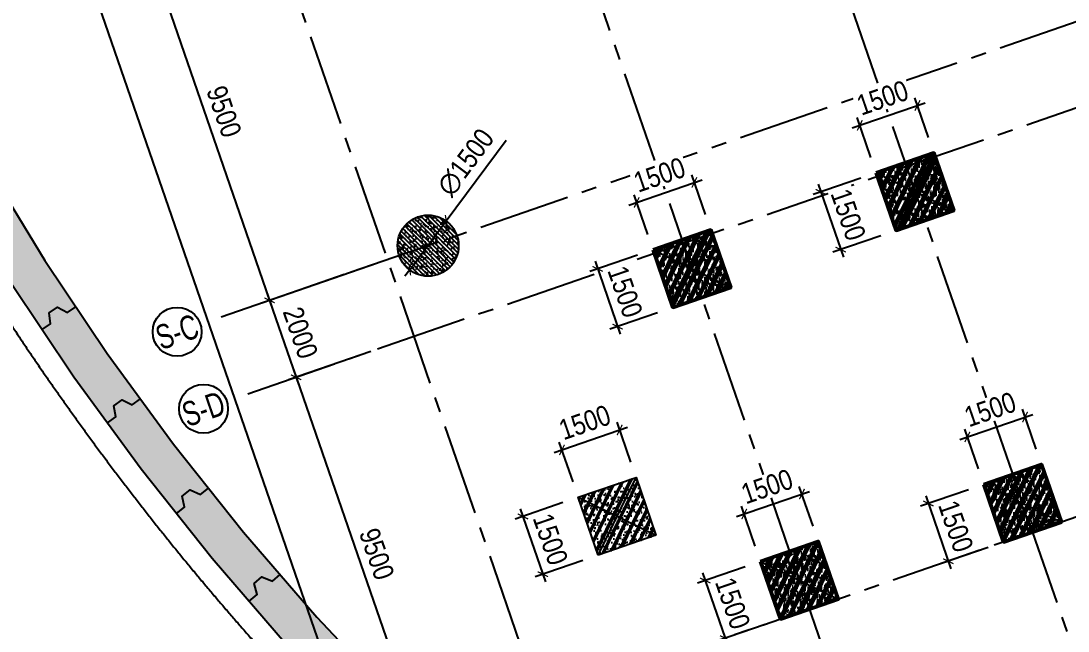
# Model space of a CAD drawing. Header units: millimetres. Extents: x -1534340 to 1713810, y -1348191 to 1114081.
# Drawn here: x 867665 to 893395, y -484139 to -469148 of the extents above; entities that cross this region are included whole.
import ezdxf
from ezdxf.enums import TextEntityAlignment as Align
from ezdxf.xclip import XClip

# ---------------------------------------------------------------- set-up
doc = ezdxf.new("R2010")
doc.units = ezdxf.units.MM
doc.header["$LTSCALE"] = 100
doc.header["$XCLIPFRAME"] = 0
doc.header["$PDMODE"] = 32
doc.header["$PDSIZE"] = 2.5
doc.linetypes.add('CENTER2', pattern=[1.125, 0.75, -0.125, 0.125, -0.125])
doc.linetypes.add('Xref_ST_MBDV Cot vach 30.7.2022$0$DASHDOT', pattern=[1, 0.5, -0.25, 0, -0.25])
for name, color, linetype in [('ccu11-Manh', 8, 'Continuous'), ('ccu12-Hatch', 250, 'Continuous'), ('ccu12-Truc', 13, 'CENTER2'), ('KC-Betong', 6, 'Continuous'), ('KC2-DIM', 251, 'Continuous'), ('KT-Dim', 8, 'Continuous'), ('Xref_ST_MBDV Cot vach 30.7.2022$0$Xref_ST_MBDV Cot vach 30.7.2022|Xref_ST_MBDV Cot vach 30.7.2022|Xref_ST_MBDV Cot vach 30.7.2022|Xref_ST_MBDV Cot vach 30.7.2022|A-CORE-OTLN', 2, 'Continuous'), ('Xref_ST_MBDV Cot vach 30.7.2022$0$Xref_ST_MBDV Cot vach 30.7.2022|Xref_ST_MBDV Cot vach 30.7.2022|Xref_ST_MBDV Cot vach 30.7.2022|Xref_ST_MBDV Cot vach 30.7.2022|A-WALL-PATT', 251, 'Continuous'), ('Xref_ST_MBDV Cot vach 30.7.2022$0$Xref_ST_MBDV Cot vach 30.7.2022|Xref_ST_MBDV Cot vach 30.7.2022|Xref_ST_MBDV Cot vach 30.7.2022|Xref_ST_MBDV Cot vach 30.7.2022|ccu12-Thay', 7, 'Continuous'), ('Xref_ST_MBDV Cot vach 30.7.2022$0$Xref_ST_MBDV Cot vach 30.7.2022|Xref_ST_MBDV Cot vach 30.7.2022|Xref_ST_MBDV Cot vach 30.7.2022|Xref_ST_MBDV Cot vach 30.7.2022|Site_plot line', 1, 'Xref_ST_MBDV Cot vach 30.7.2022$0$DASHDOT'), ('Xref_ST_MBDV Cot vach 30.7.2022|Xref_ST_MBDV Cot vach 30.7.2022|Xref_ST_MBDV Cot vach 30.7.2022|Xref_ST_MBDV Cot vach 30.7.2022|A-GRID-SYM', 50, 'Continuous'), ('Xref_ST_MBDV Cot vach 30.7.2022|Xref_ST_MBDV Cot vach 30.7.2022|Xref_ST_MBDV Cot vach 30.7.2022|Xref_ST_MBDV Cot vach 30.7.2022|KC-Betong', 6, 'Continuous')]:
    doc.layers.add(name, color=color, linetype=linetype)
doc.layers.add('KT-Net cot vach', color=6, linetype='Continuous', lineweight=50)
doc.styles.add('Arial Narrow', font='ARIALN.TTF')
doc.styles.add('HBA-Text', font='GOTHIC.TTF')
doc.dimstyles.new('ccu12-200', dxfattribs={"dimscale": 200, "dimtxt": 2.5, "dimasz": 1, "dimexe": 1, "dimexo": 2, "dimgap": 1, "dimtad": 1, "dimdec": 0, "dimrnd": 5, "dimdsep": 46, "dimtxsty": 'Arial Narrow', "dimblk": 'ARCHTICK', "dimcen": -1, "dimdle": 1, "dimclrd": 256, "dimclre": 256, "dimclrt": 3, "dimadec": 0, "dimazin": 2, "dimtfac": 0.1, "dimtdec": 0, "dimtmove": 0, "dimatfit": 1, "dimldrblk": 'ARCHTICK', "dimfxl": 1, "dimtvp": 0.8333333333333334, "dimtolj": 1, "dimtzin": 12, "dimarcsym": 0})

# ---------------------------------------------------------------- blocks, each defined once
blk = doc.blocks.new('Xref_ST_MBDV Cot vach 30.7.2022$0$Tuong Vay01-flat-1')
at = {"layer": 'Xref_ST_MBDV Cot vach 30.7.2022$0$Xref_ST_MBDV Cot vach 30.7.2022|Xref_ST_MBDV Cot vach 30.7.2022|Xref_ST_MBDV Cot vach 30.7.2022|Xref_ST_MBDV Cot vach 30.7.2022|A-WALL-PATT'}
h = blk.add_hatch(dxfattribs=at)
h.set_pattern_fill('ACET-2D-VATLIEU04', color=256, scale=50, pattern_type=2)
h.set_pattern_definition([(49.99999999999999, (-11139561.83942936, -1407213.44759845), (-225.902473859489, 189.5546824974008), [37.49999998626113, -412.4999998488724]), (355, (-11139561.83942936, -1407213.44759845), (32.12721218541265, 367.2157156157773), [29.99999999490911, -329.9999999440002]), (100.4514, (-11139531.95358936, -1407216.06226845), (-341.2315265778452, -62.9441868767608), [31.87009499667636, -350.57105596344]), (46.18420000000001, (-11139561.83942936, -1407113.44759845), (-319.1804974675179, 306.2520974436775), [56.24999996954708, -618.749999665018]), (96.6356, (-11139517.37105686, -1407120.34425195), (-516.9959221575409, -60.14402179722674), [47.80514400473094, -525.8565000520404]), (351.1842, (-11139561.83942936, -1407113.44759845), (84.74077420309186, 546.3954293043353), [45.00000000792112, -495.0000000871323]), (21, (-11139511.83942936, -1407138.44759845), (-105.6808218676597, 275.3079533968121), [37.49999999934682, -412.499999992815]), (326.0000000000001, (-11139511.83942936, -1407138.44759845), (206.1288045682013, 305.5985201385338), [30.00000001746614, -330.0000001921275]), (71.4514, (-11139486.96831286, -1407155.22340145), (-328.9637652803212, 110.3801005582791), [31.87009499870726, -350.5710559857798]), (37.50000000000001, (-11139561.83942936, -1407213.44759845), (-78.13452938385308, 101.8269011885859), [0, -325.9999998517854, 0, -334.9999998476936, 0, -331.2499998493985]), (7.499999999999999, (-11139561.83942936, -1407213.44759845), (-23.27934638224542, 176.8241910238285), [0, -191.0000000278261, 0, -318.5000000464012, 0, -126.2500000183929]), (327.5, (-11139673.33942936, -1407213.44759845), (71.94441751949489, 112.9301145330537), [0, -125.0000000614986, 0, -390.0000001918756, 0, -517.5000002546042]), (317.5, (-11139723.33942936, -1407213.44759845), (158.0205495897681, 172.4491691102739), [0, -162.4999999478019, 0, -258.9999999168043, 0, -367.4999998819521]), (45, (-11139561.83942936, -1407213.44759845), (-150.2601910028607, 150.2601910026278), []), (45, (-11139561.83942936, -1407152.19759845), (-150.2601910028607, 150.2601910026278), [])])
h.paths.add_polyline_path([(-82665.42454257607, -118500.0088302612), (-81837.41861176863, -121132.0343658989), (-80902.71611081436, -123728.0834242017), (-79862.87874617614, -126283.8385967175), (-78719.63840653747, -128795.0430432414), (-77474.89874527603, -131257.5152608277), (-76130.7324262727, -133667.1548922951), (-74689.37767251953, -136019.9495540815), (-73153.2345392555, -138311.981517314), (-71524.86091735773, -140539.4342316107), (-69806.96827445179, -142698.5986796832), (-68002.4171395041, -144785.8795539467), (-66114.21234000102, -146797.8012427511), (-64145.497998368, -148731.0136179249), (-62099.55229647644, -150582.2976132843), (-59979.78201714717, -152348.5705846979), (-57789.71687134914, -154026.8914431464), (-55533.00362077914, -155614.4655520306), (-53213.40000534989, -157108.6493807235), (-50834.76848621853, -158506.954906286), (-48401.06981415115, -159807.0537564463), (-45916.35643433966, -161006.7810866404), (-43384.76573854871, -162104.1391847725), (-40810.51317570359, -163097.3007977149), (-38197.88523275405, -163984.6121738681), (-35551.23229684308, -164764.5958169776), (-32874.96141154505, -165435.9529462866), (-30173.5289383363, -165997.5656592443), (-27451.44813587703, -166448.4963081502), (-24701.85157574899, -166789.3238736566), (-4396.734290909022, -168938.2567786218), (36420.01678077132, -167648.2249503911), (41836.4863632936, -160718.6374020646), (12445.38596707024, -24367.66042796941), (8472.910947457654, -9248.974452903174), (-4718.707271176856, -5521.400683149928), (-10557.45827306993, -9946.818014640827), (-34021.18647153303, -27848.24941525888), (-39776.65152562223, -32008.57135346811), (-41248.85870469548, -35293.77142358455), (-45787.31564925052, -38574.38242801698), (-49368.4870454669, -38942.00303377653), (-57644.18705056235, -44924.06981060421), (-59844.65461433306, -46601.45355761005), (-61968.93197572604, -48362.30333496258), (-64019.60134904832, -50208.3517090485), (-65993.2459566202, -52136.53199238679), (-67886.59205765836, -54143.61763671576), (-69696.47008413821, -56226.27801198442), (-71419.8706161473, -58381.05012253253), (-73053.93764149398, -60604.33085121214), (-74595.93274202198, -62892.42844269238), (-76043.29574720934, -65241.53179885377), (-77393.615911806, -67647.72832025355), (-78644.64476583898, -70107.01135663176), (-79794.29917307012, -72615.28586126259), (-80840.66479975358, -75168.37520986283), (-81781.99930225872, -77762.02815519366), (-82616.73522835784, -80391.9259061541), (-83343.48262714595, -83053.68931881292), (-83961.03136360087, -85742.88618860021), (-84468.3531336058, -88455.03863057657), (-84864.60300002433, -91185.62932156771), (-85149.1148865223, -93930.11565387133), (-85321.41487544402, -96683.60341540864), (-85381.30445068702, -99529.50948559865), (-85328.50406530127, -102200.8374458619), (-85163.21024433896, -104955.3926120612), (-84885.69993967563, -107700.5945179402), (-84496.42936686985, -110432.1923394061), (-83996.04728951491, -113145.6335586284), (-83385.3738030456, -115836.3975027683)], flags=16)
h.paths.add_polyline_path([(-83625.45879450254, -118780.6341908188), (-82785.20518665202, -121451.592054751), (-81836.67593448795, -124086.0436255364), (-80781.45706173405, -126679.6041032514), (-79621.30565389246, -129227.9548506811), (-78358.15352366865, -131726.8525110248), (-76994.10399421491, -134172.1360737709), (-75531.42839684151, -136559.7338032422), (-73972.56228888594, -138885.6700187323), (-72320.10139823705, -141146.0717144171), (-70576.79730102606, -143337.1750085717), (-68745.55283991061, -145455.3314108832), (-66829.41729043424, -147497.0138977058), (-64831.58128353581, -149458.8227850739), (-62755.37149274349, -151337.4913895966), (-60604.24509477988, -153129.8914679771), (-58381.7840128839, -154833.0384259534), (-56091.68895242736, -156444.0962880657), (-53737.77323871478, -157960.3824199464), (-51323.95646727085, -159379.3719952791), (-48854.25797718205, -160698.7021999834), (-46332.79015832208, -161916.1761666269), (-43763.75160367042, -163029.7666325136), (-41151.42011806555, -164037.6193153583), (-38500.14559506811, -164938.0560009221), (-35814.34277378954, -165729.5773374715), (-33098.48388773762, -166410.8653324069), (-30357.09121792205, -166980.7855469028), (-27594.72956264392, -167438.3889849058), (-24815.98988816142, -167782.8289991841), (-4433.735052675009, -169939.9255319908), (36919.56229590811, -168632.9359166666), (42912.68845487945, -160965.5998827359), (13418.22973546013, -24135.12373521132), (9294.838300889242, -8442.070929647249), (-4925.935208282433, -4423.687328800617), (-11162.76267831214, -9150.82235655561), (-34617.47974592447, -27045.37879939191), (-40579.63196872547, -31355.10398377781), (-42051.83914779872, -34640.30405389448), (-46155.98199344426, -37606.97231750819), (-49737.15338966064, -37974.59292326774), (-58240.31235744618, -44121.0777798905), (-60467.11885703541, -45818.53930653841), (-62622.81900685839, -47605.43596977205), (-64703.8232677374, -49478.79233927629), (-66706.66158131324, -51435.49383058609), (-68628.013630962, -53472.26783320424), (-70464.66541309468, -55585.73726807744), (-72213.55809716694, -57772.38228180911), (-73871.79587351345, -60028.54927773564), (-75436.60120790266, -62350.49395546387), (-76905.37393212318, -64734.34577669739), (-78275.66833624989, -67176.13529814105), (-79545.20269040763, -69671.7966022063), (-80711.86304414831, -72217.17406733404), (-81773.70674647763, -74808.02928769216), (-82728.96568063274, -77440.04813065287), (-83576.04920824617, -80108.84792049509), (-84313.5468179807, -82809.98473610263), (-84940.23047422245, -85538.9608107484), (-85455.05666192248, -88291.23202148662), (-85857.16812421381, -91062.21545574092), (-86145.88844638877, -93847.29761108034), (-86320.75738810934, -96641.83923533), (-86381.51240370423, -99528.87035845965), (-86327.91179009154, -102240.684236032), (-86160.19218073785, -105035.6641918905), (-85878.57688103244, -107821.473743778), (-85483.548480995, -110593.4755141111), (-84975.76463904232, -113347.0545681345), (-84356.0573821161, -116077.6233250971)])
at = {"layer": 'Xref_ST_MBDV Cot vach 30.7.2022$0$Xref_ST_MBDV Cot vach 30.7.2022|Xref_ST_MBDV Cot vach 30.7.2022|Xref_ST_MBDV Cot vach 30.7.2022|Xref_ST_MBDV Cot vach 30.7.2022|A-CORE-OTLN', "color": 6}
for points in [[(-84975.76463904232, -113347.0545681345), (-84356.0573821161, -116077.6233250971), (-83625.45879450254, -118780.6341908188), (-82785.20518665202, -121451.592054751), (-81836.67593448795, -124086.0436255364), (-80781.45706173405, -126679.6041032514), (-79621.30565389246, -129227.9548506811), (-78358.15352366865, -131726.8525110248), (-76994.10399421491, -134172.1360737709), (-75531.42839684151, -136559.7338032422), (-73972.56228888594, -138885.6700187323), (-72320.10139823705, -141146.0717144171), (-70576.79730102606, -143337.1750085717), (-68745.55283991061, -145455.3314108832), (-66829.41729043424, -147497.0138977058), (-64831.58128353581, -149458.8227850739), (-62755.37149274349, -151337.4913895966), (-60604.24509477988, -153129.8914679771), (-58381.7840128839, -154833.0384259534), (-56091.68895242736, -156444.0962880657), (-53737.77323871478, -157960.3824199464), (-51323.95646727085, -159379.3719952791), (-48854.25797718205, -160698.7021999834)], [(-83996.04728951491, -113145.6335586284), (-83385.3738030456, -115836.3975027683), (-82665.42454257607, -118500.0088302612), (-81837.41861176863, -121132.0343658989), (-80902.71611081436, -123728.0834242017), (-79862.87874617614, -126283.8385967175), (-78719.63840653747, -128795.0430432414), (-77474.89874527603, -131257.5152608277), (-76130.7324262727, -133667.1548922951), (-74689.37767251953, -136019.9495540815), (-73153.2345392555, -138311.981517314), (-71524.86091735773, -140539.4342316107), (-69806.96827445179, -142698.5986796832), (-68002.4171395041, -144785.8795539467), (-66114.21234000102, -146797.8012427511), (-64145.497998368, -148731.0136179249), (-62099.55229647644, -150582.2976132843), (-59979.78201714717, -152348.5705846979), (-57789.71687134914, -154026.8914431464), (-55533.00362077914, -155614.4655520306), (-53213.40000534989, -157108.6493807235), (-50834.76848621853, -158506.954906286), (-48401.06981415115, -159807.0537564463)]]:
    blk.add_lwpolyline(points, dxfattribs=at)
at = {"layer": 'Xref_ST_MBDV Cot vach 30.7.2022$0$Xref_ST_MBDV Cot vach 30.7.2022|Xref_ST_MBDV Cot vach 30.7.2022|Xref_ST_MBDV Cot vach 30.7.2022|Xref_ST_MBDV Cot vach 30.7.2022|ccu12-Thay', "ltscale": 10}
for points in [[(-74751.99534286186, -137722.701910987), (-74544.46193147637, -137583.610907922), (-74579.83351250179, -137306.1611085334), (-74372.02230540104, -137166.8839239548), (-74128.83951727301, -137305.0565387639), (-73921.30610588565, -137165.965535698)], [(-73146.33184356056, -140015.8708665748), (-72944.64579908364, -139868.4287985), (-72991.30722048692, -139592.653071363), (-72789.35120734014, -139445.0136433817), (-72540.73377278633, -139573.1499425382), (-72339.04772830755, -139425.7078744625)], [(-71448.44934963249, -142241.6233614939), (-71252.9465072453, -142086.0757398647), (-71310.82007130422, -141812.4332897426), (-71115.05553682894, -141656.6774584451), (-70861.4174382966, -141774.5640772716), (-70665.91459590755, -141619.0164556415)], [(-69661.17507046647, -144396.2532097274), (-69472.18096946925, -144232.8590428676), (-69541.17030868493, -143961.8055223213), (-69351.92322793417, -143798.1926427293), (-69093.68680796772, -143905.6332836845), (-68904.6927069705, -143742.2391168238)]]:
    blk.add_lwpolyline(points, dxfattribs=at)
at = {"layer": 'Xref_ST_MBDV Cot vach 30.7.2022$0$Xref_ST_MBDV Cot vach 30.7.2022|Xref_ST_MBDV Cot vach 30.7.2022|Xref_ST_MBDV Cot vach 30.7.2022|Xref_ST_MBDV Cot vach 30.7.2022|Site_plot line', "ltscale": 5000}
blk.add_arc((-17764.15298610739, -99528.87035845988), 69167.3594175971, 126.1463596527413, 263.7926961611879, dxfattribs=at)
blk = doc.blocks.new('_ARCHTICK')
at = {"color": 0, "linetype": 'ByBlock', "const_width": 0.15}
blk.add_lwpolyline([(-0.5, -0.5), (0.5, 0.5)], dxfattribs=at)
blk = doc.blocks.new('*D1139')
at = {"layer": 'Defpoints', "color": 0, "transparency": 16777216}
for p in [(308278.6622819378, -57855.77754066591, 5.460132575568766e-05), (312200.1974805765, -66552.32350938719, 5.460132620688229e-05), (309168.2030321748, -67599.11391978765)]:
    blk.add_point(p, dxfattribs=at)
at = {"layer": 'KT-Dim', "lineweight": -2, "transparency": 16777216}
for p, q in [((307900.5621193, -57986.31591438515), (305878.8043469948, -58684.32400253227)), ((306002.5852414542, -58430.00473435377), (309233.4722190344, -67788.1640011066)), ((311822.0973179388, -66682.86188310647), (308979.1529508558, -67664.3831066473))]:
    blk.add_line(p, q, dxfattribs=at)
at = {"layer": 'KT-Dim', "lineweight": -2, "transparency": 16777216, "xscale": 200, "yscale": 200, "zscale": 200}
for p, rotation in [((306067.8544283138, -58619.05481567266), 109.0471379636341), ((309168.2030321748, -67599.11391978769), 289.0471379636341)]:
    blk.add_blockref('_ARCHTICK', p, dxfattribs=dict(at, rotation=rotation))
at = {"layer": 'KT-Dim', "color": 3, "transparency": 16777216, "insert": (308048.3884736832, -62960.50347151785), "char_height": 500, "attachment_point": 5, "rotation": 289.0471379636341, "style": 'Arial Narrow'}
blk.add_mtext('\\A1;9500', dxfattribs=at)
blk = doc.blocks.new('*D1140')
at = {"layer": 'Defpoints', "color": 0, "transparency": 16777216}
for p in [(312031.6406073519, -68726.15748089239, 6.01303727872371e-05), (315815.1615228205, -77470.31876241158), (312921.1710340614, -78469.46356395303)]:
    blk.add_point(p, dxfattribs=at)
at = {"layer": 'KT-Dim', "lineweight": -2, "transparency": 16777216}
for p, q in [((311653.5404447141, -68856.69585461167), (309631.7827940417, -69554.70390076528)), ((309755.563688501, -69300.38463258675), (312986.4402209211, -78658.51364527196)), ((315437.0613601828, -77600.85713613083), (312732.1209527425, -78534.73275081266))]:
    blk.add_line(p, q, dxfattribs=at)
at = {"layer": 'KT-Dim', "lineweight": -2, "transparency": 16777216, "xscale": 200, "yscale": 200, "zscale": 200}
for p, rotation in [((309820.8328753607, -69489.43471390566), 109.0471379636341), ((312921.1710340614, -78469.46356395305), 289.0471379636341)]:
    blk.add_blockref('_ARCHTICK', p, dxfattribs=dict(at, rotation=rotation))
at = {"layer": 'KT-Dim', "color": 3, "transparency": 16777216, "insert": (311801.3616981499, -73830.86824271704), "char_height": 500, "attachment_point": 5, "rotation": 289.0471379636341, "style": 'Arial Narrow'}
blk.add_mtext('\\A1;9500', dxfattribs=at)
blk = doc.blocks.new('*D1141')
at = {"layer": 'Defpoints', "color": 0, "transparency": 16777216}
for p in [(311378.9487250648, -66835.65662158695, 5.55629005956626e-05), (312031.6406073519, -68726.15748089239, 5.55628996861679e-05), (309820.832882338, -69489.43471149672)]:
    blk.add_point(p, dxfattribs=at)
at = {"layer": 'KT-Dim', "lineweight": -2, "transparency": 16777216}
for p, q in [((311000.8485624269, -66966.1949953062), (308979.0909167389, -67664.203039739)), ((309102.8718111982, -67409.88377156047), (309886.1020691976, -69678.48479281564)), ((311653.5404447141, -68856.69585461167), (309631.7828010191, -69554.70389835637))]:
    blk.add_line(p, q, dxfattribs=at)
at = {"layer": 'KT-Dim', "lineweight": -2, "transparency": 16777216, "xscale": 200, "yscale": 200, "zscale": 200}
for p, rotation in [((309168.1409980578, -67598.93385287939), 109.0471379636341), ((309820.832882338, -69489.43471149675), 289.0471379636341)]:
    blk.add_blockref('_ARCHTICK', p, dxfattribs=dict(at, rotation=rotation))
at = {"layer": 'KT-Dim', "color": 3, "transparency": 16777216, "insert": (309924.8466836368, -68395.60338597573), "char_height": 500, "attachment_point": 5, "rotation": 289.0471379636341, "style": 'Arial Narrow'}
blk.add_mtext('\\A1;2000', dxfattribs=at)
blk = doc.blocks.new('GRID-SYM-flat-103')
at = {"layer": 'Xref_ST_MBDV Cot vach 30.7.2022|Xref_ST_MBDV Cot vach 30.7.2022|Xref_ST_MBDV Cot vach 30.7.2022|Xref_ST_MBDV Cot vach 30.7.2022|A-GRID-SYM'}
blk.add_circle((7.814746150539778e-20, 1.307624847908942e-17, 4.374695749536969e-07), 900.0000000000003, dxfattribs=at)
at = {"layer": 'Xref_ST_MBDV Cot vach 30.7.2022|Xref_ST_MBDV Cot vach 30.7.2022|Xref_ST_MBDV Cot vach 30.7.2022|Xref_ST_MBDV Cot vach 30.7.2022|A-GRID-SYM', "style": 'HBA-Text'}
blk.add_attdef('GRID', text='', height=900.0000000000003, rotation=19.04713795291325, dxfattribs=at).set_placement((7.814746150539778e-20, 1.307624847908942e-17, 4.374695749536969e-07), align=Align.MIDDLE_CENTER)
blk = doc.blocks.new('*D1109')
at = {"layer": 'Defpoints', "color": 0, "transparency": 16777216}
for p in [(306860.7866720461, -58345.29644211306, 5.460132575568766e-05), (323836.0342480004, -104142.8937520662), (320490.9259154556, -105297.7861451259)]:
    blk.add_point(p, dxfattribs=at)
at = {"layer": 'KT-Dim', "lineweight": -2, "transparency": 16777216}
for p, q in [((306482.6865094082, -58475.83481583229), (304366.4036964468, -59206.47749740814)), ((304490.1845909061, -58952.15822922964), (320556.1951023153, -105486.8362264449)), ((323457.9340853626, -104273.4321257854), (320301.8758341367, -105363.0553319856))]:
    blk.add_line(p, q, dxfattribs=at)
at = {"layer": 'KT-Dim', "lineweight": -2, "transparency": 16777216, "xscale": 200, "yscale": 200, "zscale": 200}
for p, rotation in [((304555.4537777657, -59141.20831054852), 109.0471379636341), ((320490.9259154556, -105297.7861451259), 289.0471379636341)]:
    blk.add_blockref('_ARCHTICK', p, dxfattribs=dict(at, rotation=rotation))
at = {"layer": 'KT-Dim', "color": 3, "transparency": 16777216, "insert": (312953.5495900496, -82070.9163316249), "char_height": 500, "attachment_point": 5, "rotation": 289.0471379636341, "style": 'Arial Narrow'}
blk.add_mtext('\\A1;48830', dxfattribs=at)
blk = doc.blocks.new('*U151')
h = blk.add_hatch()
h.set_pattern_fill('VATLIEU04', color=250, scale=40, style=0, pattern_type=2)
h.set_pattern_definition([(49.99999999999999, (550, -550), (286.9040730403014, -25.10085399303804), [30, -330]), (355, (550, -550), (-55.50053344520001, 300.8768534800047), [24, -264]), (100.4514, (573.908672, -552.091736), (231.4037526856086, 275.7758168243814), [25.496076, -280.4568448]), (46.18420000000001, (550, -470), (426.8964194502578, -66.20760573160723), [45, -495]), (96.6356, (585.574698, -475.5173228), (373.8650822194813, 389.6471483601767), [38.2441152, -420.6852]), (351.1842, (550, -470), (373.8647780534509, 389.6474403701299), [36, -396]), (21, (590, -490), (238.7628208473847, -161.0475562661355), [30, -330]), (326.0000000000001, (590, -490), (97.32613276863269, 290.0600180187412), [24, -264]), (71.4514, (609.8968932, -503.4206424), (336.089051432596, 129.012198683981), [25.496076, -280.4568448]), (37.50000000000001, (550, -550), (4.863942126916267, 133.1575415325246), [0, -260.8, 0, -268, 0, -265]), (7.499999999999999, (550, -550), (105.2278149768594, 157.7646847529441), [0, -152.8, 0, -254.8, 0, -101]), (327.5, (460.8, -550), (213.5289744689636, -9.021948693751902), [0, -100, 0, -312, 0, -414]), (317.5, (420.8, -550), (233.2744677369545, 40.04199293292709), [0, -130, 0, -207.2, 0, -294]), (45, (550, -550), (-120.2081528017131, 120.2081528017131), []), (45, (550, -501), (-120.2081528017131, 120.2081528017131), [])])
h.paths.add_polyline_path([(-475, 475), (1025, 475), (1025, -1025), (-475, -1025)])
at = {"color": 6, "ltscale": 0.25}
blk.add_lwpolyline([(-475, 475), (1025, 475), (1025, -1025), (-475, -1025)], close=True, dxfattribs=at)
at = {"layer": 'Defpoints', "linetype": 'ByBlock', "ltscale": 30}
for p, q in [((1025, 475), (-475, -1025)), ((-475, 475), (1025, -1025))]:
    blk.add_line(p, q, dxfattribs=at)
blk = doc.blocks.new('*U148')
h = blk.add_hatch()
h.set_pattern_fill('VATLIEU04', color=250, scale=40, style=0, pattern_type=2)
h.set_pattern_definition([(49.99999999999999, (550.0000000000146, 1549.999999999985), (286.9040730403014, -25.10085399303804), [30, -330]), (355, (550.0000000000146, 1549.999999999985), (-55.50053344520001, 300.8768534800047), [24, -264]), (100.4514, (573.9086720000146, 1547.908263999985), (231.4037526856086, 275.7758168243814), [25.496076, -280.4568448]), (46.18420000000001, (550.0000000000146, 1629.999999999985), (426.8964194502578, -66.20760573160723), [45, -495]), (96.6356, (585.5746980000147, 1624.482677199985), (373.8650822194813, 389.6471483601767), [38.2441152, -420.6852]), (351.1842, (550.0000000000146, 1629.999999999985), (373.8647780534509, 389.6474403701299), [36, -396]), (21, (590.0000000000146, 1609.999999999985), (238.7628208473847, -161.0475562661355), [30, -330]), (326.0000000000001, (590.0000000000146, 1609.999999999985), (97.32613276863269, 290.0600180187412), [24, -264]), (71.4514, (609.8968932000146, 1596.579357599985), (336.089051432596, 129.012198683981), [25.496076, -280.4568448]), (37.50000000000001, (550.0000000000146, 1549.999999999985), (4.863942126916267, 133.1575415325246), [0, -260.8, 0, -268, 0, -265]), (7.499999999999999, (550.0000000000146, 1549.999999999985), (105.2278149768594, 157.7646847529441), [0, -152.8, 0, -254.8, 0, -101]), (327.5, (460.8000000000145, 1549.999999999985), (213.5289744689636, -9.021948693751902), [0, -100, 0, -312, 0, -414]), (317.5, (420.8000000000145, 1549.999999999985), (233.2744677369545, 40.04199293292709), [0, -130, 0, -207.2, 0, -294]), (45, (550.0000000000146, 1549.999999999985), (-120.2081528017131, 120.2081528017131), []), (45, (550.0000000000146, 1598.999999999985), (-120.2081528017131, 120.2081528017131), [])])
h.paths.add_polyline_path([(-475, -474.9999999999998), (1025, -475.0000000000146), (1025.000000000015, 1024.999999999985), (-474.9999999999854, 1025)])
at = {"color": 6, "ltscale": 0.25}
blk.add_lwpolyline([(-475, -474.9999999999998), (1025, -475.0000000000146), (1025.000000000015, 1024.999999999985), (-474.9999999999854, 1025)], close=True, dxfattribs=at)
at = {"layer": 'Defpoints', "linetype": 'ByBlock', "ltscale": 30}
for p, q in [((1025, -475.0000000000146), (-474.9999999999854, 1025)), ((-475, -474.9999999999998), (1025.000000000015, 1024.999999999985))]:
    blk.add_line(p, q, dxfattribs=at)
blk = doc.blocks.new('MBDV-B1-T1-PN')
at = {"layer": 'ccu12-Hatch', "ltscale": 0.5}
h = blk.add_hatch(dxfattribs=at)
h.set_pattern_fill('BETONG', color=256, scale=50, angle=90, pattern_type=2)
h.set_pattern_definition([(90, (-723432.4463521354, 324166.8944480505), (-259.8076212, 1.59086285848334e-14), [6.25, -143.75]), (90, (-723443.2716696854, 324166.8944480505), (-259.8076212, 1.59086285848334e-14), [6.25, -143.75]), (210, (-723432.4463521354, 324166.8944480505), (129.9038105999999, -225.0000000560045), [6.25, -143.75]), (210, (-723437.8590109354, 324176.2694480505), (129.9038105999999, -225.0000000560045), [6.25, -143.75]), (90, (-723562.3501627354, 324241.8944480505), (-259.8076212, 1.59086285848334e-14), [6.25, -143.75]), (90, (-723573.1754802854, 324241.8944480505), (-259.8076212, 1.59086285848334e-14), [6.25, -143.75]), (210, (-723562.3501627354, 324241.8944480505), (129.9038105999999, -225.0000000560045), [6.25, -143.75]), (210, (-723567.7628215353, 324251.2694480505), (129.9038105999999, -225.0000000560045), [6.25, -143.75]), (150, (-723432.4463521354, 324173.1444480505), (-129.9038106, -225.0000000560045), [6.25, -143.75]), (150, (-723437.8590109354, 324163.7694480505), (-129.9038106, -225.0000000560045), [6.25, -143.75]), (150, (-723302.5425415353, 324248.1444480505), (-129.9038106, -225.0000000560045), [6.25, -143.75]), (150, (-723307.9552003354, 324238.7694480505), (-129.9038106, -225.0000000560045), [6.25, -143.75]), (135, (-723432.4463521354, 324166.8944480505), (-53.03300858899107, -53.03300858899107), []), (140, (-723432.4463521354, 324166.8944480505), (31.37606749129758, 358.6300913003767), [37.5, -412.5]), (85.00000000000001, (-723432.4463521354, 324166.8944480505), (-376.0960668500059, -69.37566680649998), [30, -330]), (190.4514, (-723429.8316821354, 324196.7802880505), (-344.7197710304768, 289.2546908570108), [31.870095, -350.571056]), (136.1842, (-723532.4463521354, 324166.8944480505), (82.75950716450907, 533.6205243128222), [56.24999999999996, -618.7499999999994]), (186.6356, (-723525.5496986354, 324211.3628205505), (-487.0589354502208, 467.3313527743517), [47.805144, -525.8565]), (81.18420000000005, (-723532.4463521354, 324166.8944480505), (-487.0593004626622, 467.3309725668137), [45, -495]), (111, (-723507.4463521354, 324216.8944480505), (201.3094453326694, 298.4535260592309), [37.5, -412.5]), (56.00000000000004, (-723507.4463521354, 324216.8944480505), (-362.5750225234265, 121.6576659607909), [30, -330]), (161.4514, (-723490.6705491354, 324241.7655645505), (-161.2652483549762, 420.111314290745), [31.87009499999998, -350.5710559999997]), (127.5, (-723432.4463521354, 324166.8944480505), (-166.4469269156558, 6.079927658645344), [0, -326, 0, -335, 0, -331.25]), (97.49999999999996, (-723432.4463521354, 324166.8944480505), (-197.2058559411801, 131.5347687210743), [0, -191, 0, -318.5, 0, -126.25]), (57.49999999999999, (-723432.4463521354, 324055.3944480505), (11.27743586718989, 266.9112180862045), [0, -124.9999999999999, 0, -389.9999999999997, 0, -517.4999999999994]), (47.5, (-723432.4463521354, 324005.3944480505), (-50.05249116615884, 291.5930846711931), [0, -162.5, 0, -259, 0, -367.5])])
edge = h.paths.add_edge_path()
edge.add_arc((4101.195275945123, -8634.316435568908), 750, 0, 360)
at = {"layer": 'KC-Betong', "ltscale": 0.5}
blk.add_circle((4101.195275945123, -8634.316435568908, -4.458537066216851e-05), 750, dxfattribs=at)
at = {"layer": 'KT-Net cot vach', "rotation": 19.04713795399666}
for p in [(15714.6191477098, -7137.365310385358), (10232.16678914404, -9030.171728394227), (18358.02121345303, -14793.89360237541), (12875.56885498972, -16686.700020271)]:
    blk.add_blockref('*U151', p, dxfattribs=at)
at = {"layer": 'Xref_ST_MBDV Cot vach 30.7.2022|Xref_ST_MBDV Cot vach 30.7.2022|Xref_ST_MBDV Cot vach 30.7.2022|Xref_ST_MBDV Cot vach 30.7.2022|KC-Betong', "linetype": 'ByBlock', "xscale": -1, "rotation": 289.0471379540017}
blk.add_blockref('*U148', (8575.735922489548, -15632.19954286935, -1.28226888829186e-09), dxfattribs=at)
blk = doc.blocks.new('*D1028')
at = {"layer": 'Defpoints', "color": 0, "ltscale": 0.5, "transparency": 16777216}
for p in [(884614.8023556395, -474281.4124300102), (883196.9267456653, -474770.9313312189)]:
    blk.add_point(p, dxfattribs=at)
at = {"layer": 'KC2-DIM', "lineweight": -2, "ltscale": 0.5, "transparency": 16777216}
for p, q in [((882605.5737655105, -473670.9432283738), (884401.5495381444, -473050.8859535097)), ((884484.2639819839, -473903.3122673504), (884147.2302699868, -472927.1050590075)), ((883066.3883720097, -474392.8311685591), (882729.3546600125, -473416.6239602162))]:
    blk.add_line(p, q, dxfattribs=at)
at = {"layer": 'KC2-DIM', "lineweight": -2, "ltscale": 0.5, "transparency": 16777216, "xscale": 200, "yscale": 200, "zscale": 200}
for p, rotation in [((884212.4994568145, -473116.1551403374), 19.04713795399314), ((882794.6238468403, -473605.6740415461), 199.0471379539931)]:
    blk.add_blockref('_ARCHTICK', p, dxfattribs=dict(at, rotation=rotation))
at = {"layer": 'KC2-DIM', "color": 3, "ltscale": 0.5, "transparency": 16777216, "insert": (883354.9807556875, -472930.5548474777), "char_height": 500, "attachment_point": 5, "rotation": 19.04713795399314, "style": 'Arial Narrow', "bg_fill": 3, "box_fill_scale": 1.1, "bg_fill_color": 256, "bg_fill_true_color": 13158600, "bg_fill_transparency": 0}
blk.add_mtext('\\A1;1500', dxfattribs=at)
at = {"layer": 'Defpoints', "color": 0, "ltscale": 0.5, "transparency": 16777216}
blk.add_point((884212.4994568145, -473116.1551403374), dxfattribs=at)
blk = doc.blocks.new('*D1029')
at = {"layer": 'Defpoints', "color": 0, "ltscale": 0.5, "transparency": 16777216}
for p in [(883196.9267456653, -474770.9313312188), (883686.4456468738, -476188.8069411929)]:
    blk.add_point(p, dxfattribs=at)
at = {"layer": 'KC2-DIM', "lineweight": -2, "ltscale": 0.5, "transparency": 16777216}
for p, q in [((882818.8265830055, -474901.4697048744), (881646.9009054705, -475306.074852131)), ((881770.6817999725, -475051.7555839733), (882390.7390748367, -476847.7313566072)), ((883308.345484214, -476319.3453148486), (882136.419806679, -476723.9504621051))]:
    blk.add_line(p, q, dxfattribs=at)
at = {"layer": 'KC2-DIM', "lineweight": -2, "ltscale": 0.5, "transparency": 16777216, "xscale": 200, "yscale": 200, "zscale": 200}
for p, rotation in [((881835.9509868004, -475240.8056653031), 109.0471379539931), ((882325.4698880089, -476658.6812752773), 289.0471379539931)]:
    blk.add_blockref('_ARCHTICK', p, dxfattribs=dict(at, rotation=rotation))
at = {"layer": 'KC2-DIM', "color": 3, "ltscale": 0.5, "transparency": 16777216, "insert": (882511.0701808687, -475801.1625741503), "char_height": 500, "attachment_point": 5, "rotation": 289.0471379539931, "style": 'Arial Narrow', "bg_fill": 3, "box_fill_scale": 1.1, "bg_fill_color": 256, "bg_fill_true_color": 13158600, "bg_fill_transparency": 0}
blk.add_mtext('\\A1;1500', dxfattribs=at)
at = {"layer": 'Defpoints', "color": 0, "ltscale": 0.5, "transparency": 16777216}
blk.add_point((882325.4698880089, -476658.6812752773), dxfattribs=at)
blk = doc.blocks.new('*D1056')
at = {"layer": 'Defpoints', "color": 0, "ltscale": 0.5, "transparency": 16777216}
for p in [(890097.2547152395, -472388.6060116445), (888679.3791052655, -472878.124912853)]:
    blk.add_point(p, dxfattribs=at)
at = {"layer": 'KC2-DIM', "lineweight": -2, "ltscale": 0.5, "transparency": 16777216}
for p, q in [((889966.7163415839, -472010.5058489848), (889629.6826295868, -471034.2986406419)), ((888088.0261251107, -471778.1368100081), (889884.0018977445, -471158.079535144)), ((888548.8407316098, -472500.0247501932), (888211.8070196128, -471523.8175418504))]:
    blk.add_line(p, q, dxfattribs=at)
at = {"layer": 'KC2-DIM', "lineweight": -2, "ltscale": 0.5, "transparency": 16777216, "xscale": 200, "yscale": 200, "zscale": 200}
for p, rotation in [((889694.9518164146, -471223.3487219718), 19.04713795399314), ((888277.0762064406, -471712.8676231803), 199.0471379539931)]:
    blk.add_blockref('_ARCHTICK', p, dxfattribs=dict(at, rotation=rotation))
at = {"layer": 'KC2-DIM', "color": 3, "ltscale": 0.5, "transparency": 16777216, "insert": (888837.4331152876, -471037.748429112), "char_height": 500, "attachment_point": 5, "rotation": 19.04713795399314, "style": 'Arial Narrow', "bg_fill": 3, "box_fill_scale": 1.1, "bg_fill_color": 256, "bg_fill_true_color": 13158600, "bg_fill_transparency": 0}
blk.add_mtext('\\A1;1500', dxfattribs=at)
at = {"layer": 'Defpoints', "color": 0, "ltscale": 0.5, "transparency": 16777216}
blk.add_point((889694.9518164146, -471223.3487219718), dxfattribs=at)
blk = doc.blocks.new('*D1057')
at = {"layer": 'Defpoints', "color": 0, "ltscale": 0.5, "transparency": 16777216}
for p in [(888679.3791052653, -472878.1249128529), (889168.8980064738, -474296.000522827)]:
    blk.add_point(p, dxfattribs=at)
at = {"layer": 'KC2-DIM', "lineweight": -2, "ltscale": 0.5, "transparency": 16777216}
for p, q in [((888301.2789426055, -473008.6632865085), (887129.3532650701, -473413.2684337651)), ((887253.1341595722, -473158.9491656075), (887873.1914344364, -474954.9249382414)), ((888790.797843814, -474426.5388964826), (887618.8721662787, -474831.1440437392))]:
    blk.add_line(p, q, dxfattribs=at)
at = {"layer": 'KC2-DIM', "lineweight": -2, "ltscale": 0.5, "transparency": 16777216, "xscale": 200, "yscale": 200, "zscale": 200}
for p, rotation in [((887318.4033464, -473347.9992469373), 109.0471379539931), ((887807.9222476085, -474765.8748569115), 289.0471379539931)]:
    blk.add_blockref('_ARCHTICK', p, dxfattribs=dict(at, rotation=rotation))
at = {"layer": 'KC2-DIM', "color": 3, "ltscale": 0.5, "transparency": 16777216, "insert": (887993.5225404684, -473908.3561557845), "char_height": 500, "attachment_point": 5, "rotation": 289.0471379539931, "style": 'Arial Narrow', "bg_fill": 3, "box_fill_scale": 1.1, "bg_fill_color": 256, "bg_fill_true_color": 13158600, "bg_fill_transparency": 0}
blk.add_mtext('\\A1;1500', dxfattribs=at)
at = {"layer": 'Defpoints', "color": 0, "ltscale": 0.5, "transparency": 16777216}
blk.add_point((887807.9222476085, -474765.8748569115), dxfattribs=at)
blk = doc.blocks.new('*D1058')
at = {"layer": 'Defpoints', "color": 0, "ltscale": 0.5, "transparency": 16777216}
for p in [(882778.8812262426, -480363.5525204712, -1.28226888829186e-09), (881361.0056162684, -480853.0714216797, -1.282268888162851e-09)]:
    blk.add_point(p, dxfattribs=at)
at = {"layer": 'KC2-DIM', "lineweight": -2, "ltscale": 0.5, "transparency": 16777216}
for p, q in [((882648.3428525871, -479985.4523578114), (882311.3091405898, -479009.2451494682)), ((880769.6526361133, -479753.0833188344), (882565.6284087475, -479133.0260439703)), ((881230.4672426127, -480474.9712590199), (880893.4335306155, -479498.7640506767))]:
    blk.add_line(p, q, dxfattribs=at)
at = {"layer": 'KC2-DIM', "lineweight": -2, "ltscale": 0.5, "transparency": 16777216, "xscale": 200, "yscale": 200, "zscale": 200}
for p, rotation in [((882376.5783274176, -479198.2952307981), 19.04713795399314), ((880958.7027174432, -479687.8141320066), 199.0471379539931)]:
    blk.add_blockref('_ARCHTICK', p, dxfattribs=dict(at, rotation=rotation))
at = {"layer": 'KC2-DIM', "color": 3, "ltscale": 0.5, "transparency": 16777216, "insert": (881519.0596262905, -479012.6949379382), "char_height": 500, "attachment_point": 5, "rotation": 19.04713795399314, "style": 'Arial Narrow', "bg_fill": 3, "box_fill_scale": 1.1, "bg_fill_color": 256, "bg_fill_true_color": 13158600, "bg_fill_transparency": 0}
blk.add_mtext('\\A1;1500', dxfattribs=at)
at = {"layer": 'Defpoints', "color": 0, "ltscale": 0.5, "transparency": 16777216}
blk.add_point((882376.5783274176, -479198.2952307981), dxfattribs=at)
blk = doc.blocks.new('*D1059')
at = {"layer": 'Defpoints', "color": 0, "ltscale": 0.5, "transparency": 16777216}
for p in [(881361.0056162684, -480853.0714216797, -1.282268888162851e-09), (881850.524517477, -482270.9470316538, -1.282271055061966e-09)]:
    blk.add_point(p, dxfattribs=at)
at = {"layer": 'KC2-DIM', "lineweight": -2, "ltscale": 0.5, "transparency": 16777216}
for p, q in [((880982.9054536086, -480983.6097953353), (879810.9797760736, -481388.2149425918)), ((879934.7606705757, -481133.8956744341), (880554.8179454398, -482929.8714470681)), ((881472.4243548173, -482401.4854053095), (880300.4986772821, -482806.090552566))]:
    blk.add_line(p, q, dxfattribs=at)
at = {"layer": 'KC2-DIM', "lineweight": -2, "ltscale": 0.5, "transparency": 16777216, "xscale": 200, "yscale": 200, "zscale": 200}
for p, rotation in [((880000.0298574035, -481322.945755764), 109.0471379539931), ((880489.548758612, -482740.8213657382), 289.0471379539931)]:
    blk.add_blockref('_ARCHTICK', p, dxfattribs=dict(at, rotation=rotation))
at = {"layer": 'KC2-DIM', "color": 3, "ltscale": 0.5, "transparency": 16777216, "insert": (880675.1490514717, -481883.3026646111), "char_height": 500, "attachment_point": 5, "rotation": 289.0471379539931, "style": 'Arial Narrow', "bg_fill": 3, "box_fill_scale": 1.1, "bg_fill_color": 256, "bg_fill_true_color": 13158600, "bg_fill_transparency": 0}
blk.add_mtext('\\A1;1500', dxfattribs=at)
at = {"layer": 'Defpoints', "color": 0, "ltscale": 0.5, "transparency": 16777216}
blk.add_point((880489.548758612, -482740.8213657382), dxfattribs=at)
blk = doc.blocks.new('*D1060')
at = {"layer": 'Defpoints', "color": 0, "ltscale": 0.5, "transparency": 16777216}
for p in [(887258.2044214817, -481937.9407218882), (885840.3288115076, -482427.4596230967)]:
    blk.add_point(p, dxfattribs=at)
at = {"layer": 'KC2-DIM', "lineweight": -2, "ltscale": 0.5, "transparency": 16777216}
for p, q in [((887127.6660478261, -481559.8405592284), (886790.632335829, -480583.6333508858)), ((885248.9758313528, -481327.4715202521), (887044.9516039867, -480707.4142453879)), ((885709.7904378519, -482049.359460437), (885372.7567258548, -481073.1522520944))]:
    blk.add_line(p, q, dxfattribs=at)
at = {"layer": 'KC2-DIM', "lineweight": -2, "ltscale": 0.5, "transparency": 16777216, "xscale": 200, "yscale": 200, "zscale": 200}
for p, rotation in [((886855.9015226568, -480772.6834322157), 19.04713795399314), ((885438.0259126826, -481262.2023334242), 199.0471379539931)]:
    blk.add_blockref('_ARCHTICK', p, dxfattribs=dict(at, rotation=rotation))
at = {"layer": 'KC2-DIM', "color": 3, "ltscale": 0.5, "transparency": 16777216, "insert": (885998.3828215296, -480587.0831393559), "char_height": 500, "attachment_point": 5, "rotation": 19.04713795399314, "style": 'Arial Narrow', "bg_fill": 3, "box_fill_scale": 1.1, "bg_fill_color": 256, "bg_fill_true_color": 13158600, "bg_fill_transparency": 0}
blk.add_mtext('\\A1;1500', dxfattribs=at)
at = {"layer": 'Defpoints', "color": 0, "ltscale": 0.5, "transparency": 16777216}
blk.add_point((886855.9015226568, -480772.6834322157), dxfattribs=at)
blk = doc.blocks.new('*D1061')
at = {"layer": 'Defpoints', "color": 0, "ltscale": 0.5, "transparency": 16777216}
for p in [(885840.3288115074, -482427.4596230969), (886329.847712716, -483845.335233071)]:
    blk.add_point(p, dxfattribs=at)
at = {"layer": 'KC2-DIM', "lineweight": -2, "ltscale": 0.5, "transparency": 16777216}
for p, q in [((885462.2286488477, -482557.9979967524), (884290.3029713122, -482962.6031440091)), ((884414.0838658143, -482708.2838758514), (885034.1411406784, -484504.2596484853)), ((885951.7475500562, -483975.8736067266), (884779.8218725207, -484380.4787539833))]:
    blk.add_line(p, q, dxfattribs=at)
at = {"layer": 'KC2-DIM', "lineweight": -2, "ltscale": 0.5, "transparency": 16777216, "xscale": 200, "yscale": 200, "zscale": 200}
for p, rotation in [((884479.3530526421, -482897.3339571813), 109.0471379539931), ((884968.8719538506, -484315.2095671555), 289.0471379539931)]:
    blk.add_blockref('_ARCHTICK', p, dxfattribs=dict(at, rotation=rotation))
at = {"layer": 'KC2-DIM', "color": 3, "ltscale": 0.5, "transparency": 16777216, "insert": (885154.4722467104, -483457.6908660284), "char_height": 500, "attachment_point": 5, "rotation": 289.0471379539931, "style": 'Arial Narrow', "bg_fill": 3, "box_fill_scale": 1.1, "bg_fill_color": 256, "bg_fill_true_color": 13158600, "bg_fill_transparency": 0}
blk.add_mtext('\\A1;1500', dxfattribs=at)
at = {"layer": 'Defpoints', "color": 0, "ltscale": 0.5, "transparency": 16777216}
blk.add_point((884968.8719538506, -484315.2095671555), dxfattribs=at)
blk = doc.blocks.new('*D1014')
at = {"layer": 'Defpoints', "color": 0, "ltscale": 0.5, "transparency": 16777216}
for p in [(892740.6567809827, -480045.1343036345), (891322.7811710086, -480534.6532048431)]:
    blk.add_point(p, dxfattribs=at)
at = {"layer": 'KC2-DIM', "lineweight": -2, "ltscale": 0.5, "transparency": 16777216}
for p, q in [((890731.4281908537, -479434.6651019977), (892527.4039634876, -478814.6078271336)), ((892610.1184073272, -479667.0341409747), (892273.0846953299, -478690.8269326315)), ((891192.2427973531, -480156.5530421833), (890855.2090853557, -479180.3458338401))]:
    blk.add_line(p, q, dxfattribs=at)
at = {"layer": 'KC2-DIM', "lineweight": -2, "ltscale": 0.5, "transparency": 16777216, "xscale": 200, "yscale": 200, "zscale": 200}
for p, rotation in [((892338.3538821577, -478879.8770139614), 19.04713795399314), ((890920.4782721836, -479369.39591517), 199.0471379539931)]:
    blk.add_blockref('_ARCHTICK', p, dxfattribs=dict(at, rotation=rotation))
at = {"layer": 'KC2-DIM', "color": 3, "ltscale": 0.5, "transparency": 16777216, "insert": (891480.8351810306, -478694.2767211016), "char_height": 500, "attachment_point": 5, "rotation": 19.04713795399314, "style": 'Arial Narrow', "bg_fill": 3, "box_fill_scale": 1.1, "bg_fill_color": 256, "bg_fill_true_color": 13158600, "bg_fill_transparency": 0}
blk.add_mtext('\\A1;1500', dxfattribs=at)
at = {"layer": 'Defpoints', "color": 0, "ltscale": 0.5, "transparency": 16777216}
blk.add_point((892338.3538821577, -478879.8770139614), dxfattribs=at)
blk = doc.blocks.new('*D1015')
at = {"layer": 'Defpoints', "color": 0, "ltscale": 0.5, "transparency": 16777216}
for p in [(891322.7811710085, -480534.6532048431), (891812.300072217, -481952.5288148172)]:
    blk.add_point(p, dxfattribs=at)
at = {"layer": 'KC2-DIM', "lineweight": -2, "ltscale": 0.5, "transparency": 16777216}
for p, q in [((890944.6810083487, -480665.1915784987), (889772.7553308134, -481069.7967257553)), ((889896.5362253154, -480815.4774575976), (890516.5935001796, -482611.4532302315)), ((891434.1999095572, -482083.0671884728), (890262.2742320219, -482487.6723357295))]:
    blk.add_line(p, q, dxfattribs=at)
at = {"layer": 'KC2-DIM', "lineweight": -2, "ltscale": 0.5, "transparency": 16777216, "xscale": 200, "yscale": 200, "zscale": 200}
for p, rotation in [((889961.8054121432, -481004.5275389275), 109.0471379539931), ((890451.3243133518, -482422.4031489016), 289.0471379539931)]:
    blk.add_blockref('_ARCHTICK', p, dxfattribs=dict(at, rotation=rotation))
at = {"layer": 'KC2-DIM', "color": 3, "ltscale": 0.5, "transparency": 16777216, "insert": (890636.9246062116, -481564.8844477746), "char_height": 500, "attachment_point": 5, "rotation": 289.0471379539931, "style": 'Arial Narrow', "bg_fill": 3, "box_fill_scale": 1.1, "bg_fill_color": 256, "bg_fill_true_color": 13158600, "bg_fill_transparency": 0}
blk.add_mtext('\\A1;1500', dxfattribs=at)
at = {"layer": 'Defpoints', "color": 0, "ltscale": 0.5, "transparency": 16777216}
blk.add_point((890451.3243133518, -482422.4031489016), dxfattribs=at)
blk = doc.blocks.new('*D1003')
at = {"layer": 'Defpoints', "color": 0, "ltscale": 0.5, "transparency": 16777216}
for p in [(878113.881626503, -474056.898429933), (877218.9600489262, -475260.6905091507)]:
    blk.add_point(p, dxfattribs=at)
at = {"layer": 'KC2-DIM', "lineweight": -2, "ltscale": 0.5, "transparency": 16777216}
for p, q in [((878113.8816265028, -474056.898429933), (879585.8017546426, -472076.9642816315)), ((877218.9600489262, -475260.6905091507), (878113.881626503, -474056.898429933)), ((877218.9600489262, -475260.6905091507), (877099.637171916, -475421.1961197131))]:
    blk.add_line(p, q, dxfattribs=at)
at = {"layer": 'KC2-DIM', "lineweight": -2, "ltscale": 0.5, "transparency": 16777216, "xscale": 200, "yscale": 200, "zscale": 200}
for p, rotation in [((878113.881626503, -474056.898429933), 233.3721962865303), ((877218.9600489262, -475260.6905091507), 53.37219628653033)]:
    blk.add_blockref('_ARCHTICK', p, dxfattribs=dict(at, rotation=rotation))
at = {"layer": 'KC2-DIM', "color": 3, "ltscale": 0.5, "transparency": 16777216, "insert": (878592.5621297031, -472626.4524394929), "char_height": 500, "attachment_point": 5, "rotation": 53.37219628653031, "style": 'Arial Narrow', "bg_fill": 3, "box_fill_scale": 1.1, "bg_fill_color": 256, "bg_fill_true_color": 13158600, "bg_fill_transparency": 0}
blk.add_mtext('\\A1;∅1500', dxfattribs=at)
blk = doc.blocks.new('Grid-ST-flat-3')
at = {"layer": 'ccu12-Truc', "ltscale": 30}
for p, q in [((318967.803845129, -47377.27003148972), (338057.0955847397, -102668.7840106485)), ((313485.3514865385, -49270.07644942671), (332574.6432264913, -104561.5904295773)), ((306868.5986399634, -51554.49798831623), (325957.8903803295, -106846.0119696639)), ((348389.8671523775, -54057.70604856691), (307655.7401533651, -68121.08717252291)), ((349042.5590209737, -55948.20686175593), (308308.4320219612, -70011.58798571193)), ((352142.8453968058, -64928.08572440385), (311408.7183977929, -78991.46684835991))]:
    blk.add_line(p, q, dxfattribs=at)
at = {"layer": 'KT-Dim'}
ref = blk.add_blockref('GRID-SYM-flat-103', (306895.9989342577, -68371.55914454465, -5.489297214077149e-05), dxfattribs=dict(at, xscale=0.6666666666666666, yscale=0.6666666666666666, zscale=0.6666666666666666))
ref.add_attrib('GRID', 'S-C', dxfattribs={"layer": 'Xref_ST_MBDV Cot vach 30.7.2022|Xref_ST_MBDV Cot vach 30.7.2022|Xref_ST_MBDV Cot vach 30.7.2022|Xref_ST_MBDV Cot vach 30.7.2022|A-GRID-SYM', "height": 600, "rotation": 19, "style": 'HBA-Text', "width": 0.75}).set_placement((306895.9989342577, -68371.55914454465, -5.489297214077149e-05), align=Align.MIDDLE_CENTER)
ref = blk.add_blockref('GRID-SYM-flat-103', (307546.14273661, -70262.40481102787, -5.489297214077149e-05), dxfattribs=dict(at, xscale=0.6666666666666666, yscale=0.6666666666666666, zscale=0.6666666666666666))
ref.add_attrib('GRID', 'S-D', dxfattribs={"layer": 'Xref_ST_MBDV Cot vach 30.7.2022|Xref_ST_MBDV Cot vach 30.7.2022|Xref_ST_MBDV Cot vach 30.7.2022|Xref_ST_MBDV Cot vach 30.7.2022|A-GRID-SYM', "height": 600, "rotation": 19, "style": 'HBA-Text', "width": 0.75}).set_placement((307546.14273661, -70262.40481102787, -5.489297214077149e-05), align=Align.MIDDLE_CENTER)
for base, p1, p2, picture, middle in [((309168.2030321748, -67599.11391978765, -5.460132575746401e-05), (308278.6622819378, -57855.77754066593), (312200.1974805766, -66552.3235093872), '*D1139', (308048.3884736832, -62960.50347151785, -5.460132575746401e-05)), ((320490.9259154556, -105297.7861451259, -5.460132575746401e-05), (306860.7866720461, -58345.29644211306), (323836.0342480005, -104142.8937520662, -5.460132575746401e-05), '*D1109', (312953.5495900496, -82070.9163316249, -5.460132575746401e-05)), ((309820.832882338, -69489.43471149672, -5.460132575746401e-05), (311378.9487250648, -66835.65662158694, 9.615748381985867e-07), (312031.6406073519, -68726.15748089243, 9.61573928703885e-07), '*D1141', (309924.8466836368, -68395.60338597573, -5.460132575746401e-05)), ((312921.1710340614, -78469.46356395303, -5.460132575746401e-05), (312031.6406073519, -68726.15748089243, 5.529047029773082e-06), (315815.1615228206, -77470.3187624116, -5.460132575746401e-05), '*D1140', (311801.3616981499, -73830.86824271704, -5.460132575746401e-05))]:
    dim = blk.add_linear_dim(base=base, p1=p1, p2=p2, angle=109.0471379636342, dimstyle='ccu12-200', dxfattribs=at)
    dim.commit()
    dim.dimension.update_dxf_attribs({"geometry": picture, "text_midpoint": middle})

msp = doc.modelspace()

# ---------------------------------------------------------------- block references
ref = msp.add_blockref('Xref_ST_MBDV Cot vach 30.7.2022$0$Tuong Vay01-flat-1', (942937.7587098863, -339010.0912266203))
XClip(ref).set_block_clipping_path([(-91541.67363452361, -190955.66829734467), (52438.32550173579, -76158.0499385341)])
msp.add_blockref('Grid-ST-flat-3', (564606.1853842187, -408415.083977497))
at = {"layer": 'ccu11-Manh'}
msp.add_blockref('MBDV-B1-T1-PN', (873568.7682194301, -466034.7392269101), dxfattribs=at)

# ---------------------------------------------------------------- next in the draw order: dimensions: what is measured, and where the dimension line sits
at = {"layer": 'KC2-DIM', "ltscale": 0.5}
for base, p1, p2, angle, picture, middle in [((889694.9518164146, -471223.3487219718), (888679.3791052653, -472878.1249128529), (890097.2547152394, -472388.6060116444), 19.047137953991044, '*D1056', (888986.0140114275, -471468.108172576)), ((884212.4994568145, -473116.1551403374), (883196.9267456653, -474770.9313312189), (884614.8023556394, -474281.4124300103), 19.047137953995247, '*D1028', (883503.5616518273, -473360.9145909417)), ((892338.3538821577, -478879.8770139614), (891322.7811710085, -480534.6532048429), (892740.6567809826, -480045.1343036344), 19.047137953991044, '*D1014', (891629.4160771705, -479124.6364645655)), ((882376.5783274176, -479198.2952307981), (881361.0056162684, -480853.0714216796, -1.282268888162851e-09), (882778.8812262425, -480363.5525204711, -1.28226888829186e-09), 19.047137953991044, '*D1058', (881667.6405224304, -479443.0546814022)), ((886855.9015226568, -480772.6834322157), (885840.3288115074, -482427.4596230968), (887258.2044214816, -481937.9407218883), 19.047137953991044, '*D1060', (886146.9637176696, -481017.4428828199))]:
    dim = msp.add_linear_dim(base=base, p1=p1, p2=p2, angle=angle, dimstyle='ccu12-200', override={"dimfxl": 150, "dimtfill": 1}, dxfattribs=at)
    dim.commit()
    dim.dimension.update_dxf_attribs({"geometry": picture, "text_midpoint": middle, "dimtype": 161})
dim = msp.add_diameter_dim_2p(p1=(877218.9600489262, -475260.6905091507, -3.111671581900167), p2=(878113.881626503, -474056.898429933, -3.111671581900167), dimstyle='ccu12-200', override={"dimfxl": 150, "dimtfill": 1}, dxfattribs=at)
dim.commit()
dim.dimension.update_dxf_attribs({"geometry": '*D1003', "text_midpoint": (878592.5621297031, -472626.4524394929, -3.111671581900167)})

# ---------------------------------------------------------------- next in the draw order: dimensions: what is measured, and where the dimension line sits
for base, p1, p2, angle, picture, middle in [((887807.9222476085, -474765.8748569115), (888679.3791052653, -472878.1249128529), (889168.8980064738, -474296.000522827), 289.04713795399385, '*D1057', (887563.1627970043, -474056.9370519243)), ((882325.4698880089, -476658.6812752773), (883196.9267456653, -474770.9313312189), (883686.4456468738, -476188.806941193), 289.04713795399385, '*D1029', (882080.7104374047, -475949.7434702902)), ((890451.3243133518, -482422.4031489016), (891322.7811710085, -480534.6532048429), (891812.300072217, -481952.5288148171), 289.04713795399243, '*D1015', (890206.5648627476, -481713.4653439146)), ((880489.548758612, -482740.8213657382), (881361.0056162684, -480853.0714216796, -1.282268888162851e-09), (881850.5245174769, -482270.9470316538, -1.282271055061966e-09), 289.04713795399243, '*D1059', (880244.7893080078, -482031.8835607511)), ((884968.8719538506, -484315.2095671555), (885840.3288115074, -482427.4596230968), (886329.847712716, -483845.3352330709), 289.04713795399385, '*D1061', (884724.1125032464, -483606.2717621683))]:
    dim = msp.add_linear_dim(base=base, p1=p1, p2=p2, angle=angle, dimstyle='ccu12-200', override={"dimfxl": 150, "dimtfill": 1}, dxfattribs=at)
    dim.commit()
    dim.dimension.update_dxf_attribs({"geometry": picture, "text_midpoint": middle, "dimtype": 161})

doc.saveas('drawing.dxf')
